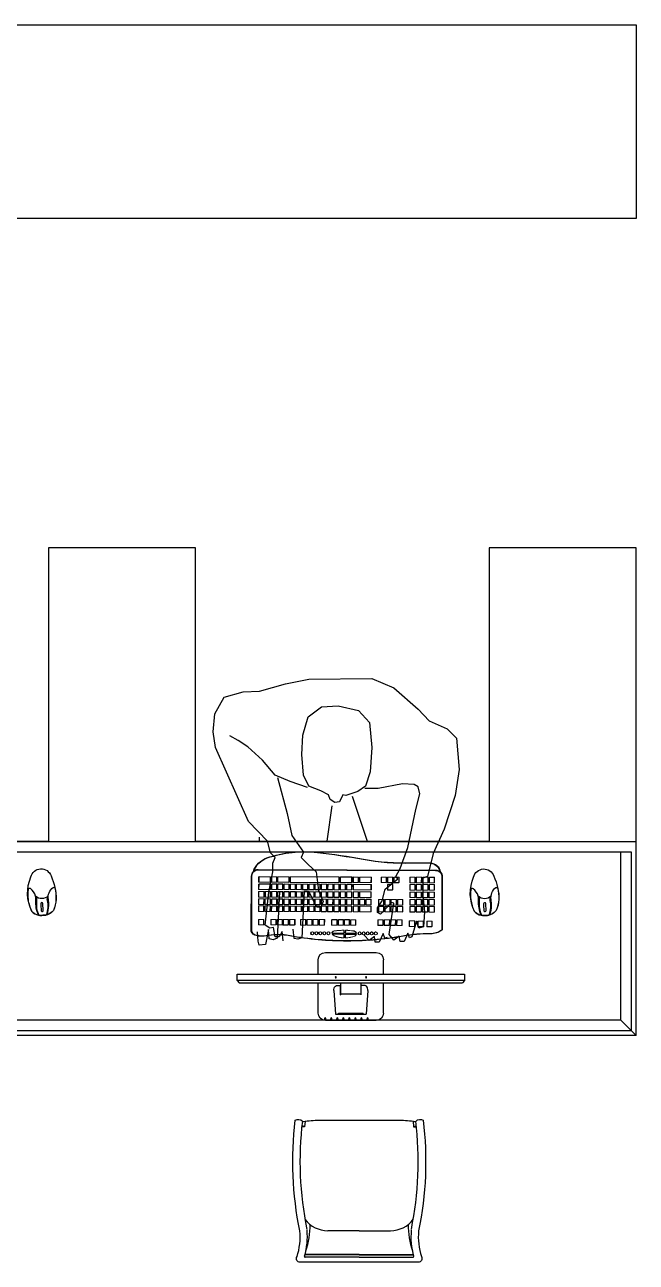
# Model space of a CAD drawing. Header units: inches. Extents: x 150067 to 167379, y -92057 to -49035.
# Drawn here: x 158154.3 to 158362.4, y -51022.5 to -50601.2 of the extents above; entities that cross this region are included whole.
import ezdxf

# ---------------------------------------------------------------- set-up
doc = ezdxf.new("R2010")
doc.units = ezdxf.units.IN
doc.header["$LTSCALE"] = 0.1
doc.header["$MEASUREMENT"] = 0

# ---------------------------------------------------------------- blocks, each defined once
blk = doc.blocks.new('Dell S2340T 23-Inch 10-point Multi-Touch Monitor')
at = {"color": 0}
for p, q in [((-77.3, -17.2), (-77.3, -88.7)), ((-40.1, -70.4), (-36, -14.3)), ((-29.2, -14.3), (-29.2, -17.2)), ((-28.6, -14.3), (-28.6, -16.6)), ((28.6, -14.3), (28.6, -16.6)), ((29.2, -14.3), (29.2, -17.2)), ((40.1, -70.4), (36, -14.3)), ((77.3, -17.2), (77.3, -88.7)), ((-24.6, -60.1), (-24.6, -82.1)), ((-24.6, -60.1), (-24, -60.1)), ((-24, -60.1), (-24, -88.7)), ((-24, -62.9), (24, -62.9)), ((24, -60.1), (24, -88.7)), ((24, -60.1), (24.6, -60.1)), ((24.6, -60.1), (24.6, -82.1)), ((-268.9, -94.4), (-264.1, -88.7)), ((-264.1, -88.7), (264.1, -88.7)), ((-77.3, -108.7), (-77.3, -143.1)), ((77.3, -108.7), (77.3, -143.1)), ((268.9, -94.4), (264.1, -88.7))]:
    blk.add_line(p, q, dxfattribs=at)
for points in [[(-60.1, 0), (60.1, 0)], [(-36, -14.3), (36, -14.3)], [(-29.2, -17.2), (29.2, -17.2)], [(-28.6, -16.6), (28.6, -16.6)], [(-268.9, -108.7), (268.9, -108.7), (268.9, -94.4), (-268.9, -94.4), (-268.9, -108.7)], [(-60.1, -160.2), (60.1, -160.2)]]:
    blk.add_lwpolyline(points, dxfattribs=at)
for points in [[(-40.1, -70.4, 0.263666), (-36.6, -80.4), (-33.6, -82.1), (-24.6, -82.1)], [(40.1, -70.4, -0.263666), (36.6, -80.4), (33.6, -82.1), (24.6, -82.1)]]:
    blk.add_lwpolyline(points, format="xyb", dxfattribs=at)
for centre, radius in [((-60.7, -3.8), 1.73), ((-46.4, -3.8), 1.73), ((-32.1, -3.8), 1.73), ((-17.8, -3.8), 1.73), ((-3.5, -3.8), 1.73), ((10.8, -3.8), 1.73), ((25.1, -3.8), 1.73), ((39.4, -3.8), 1.73), ((-35.8, -101.6), 1.14), ((35.8, -101.6), 1.14)]:
    blk.add_circle(centre, radius, dxfattribs=at)
for centre, start, end in [((-60.1, -17.2), 90, 180), ((60.1, -17.2), 0, 90), ((-60.1, -143.1), 180, 270), ((60.1, -143.1), 270, 0)]:
    blk.add_arc(centre, 17.2, start, end, dxfattribs=at)
blk = doc.blocks.new('keyboard_top')
at = {"color": 0}
for points in [[(232.7, -75.8), (232.5, -26.1, 0.165941), (205.2, -17, -0.04592), (140.6, -11.5, 0.046884), (0, 0, 0.043941), (-135.1, -13.6, -0.081459), (-182.3, -12, 0.073722), (-205.6, -12.8, 0.278236), (-217.5, -23.3), (-217, -153.6, 0.414214), (-202, -168.5), (218.1, -167, 0.414214), (233, -151.9)], [(218.1, -167), (-202, -168.5, -0.198912), (-212.6, -164.1, 0.237087), (-180.8, -196.4, 0.110077), (-61.5, -209.4, 0.017919), (46.8, -193.4, -0.053396), (160.8, -184.8, 0.017301), (204.1, -184.6, 0.36209), (228, -163.1, -0.184401), (218.1, -167)]]:
    blk.add_lwpolyline(points, format="xyb", close=True, dxfattribs=at)
at = {"color": 0, "lineweight": 0}
for points in [[(-27.5, -18.5), (1, -18.5)], [(-26.4, -15.9), (1, -15.8)], [(0.9, -7.4), (1, -15.8)], [(1, -18.5), (1, -25.4)], [(4.3, -7.4), (4.6, -15.7)], [(4.6, -15.7), (30.2, -15.7)], [(4.6, -18.5), (30.3, -18.4)], [(4.6, -18.5), (4.8, -25.4)], [(-200.6, -38.1), (-188.6, -38.1)], [(-200.6, -38.1), (-200.5, -51.1)], [(-200.5, -51.1), (-188.5, -51.1)], [(-188.6, -38.1), (-188.5, -51.1)], [(-171.5, -38), (-171.4, -51)], [(-171.5, -38), (-159.5, -38)], [(-171.4, -51), (-159.4, -51)], [(-159.5, -38), (-159.4, -51)], [(-156.4, -38), (-144.4, -37.9)], [(-156.4, -38), (-156.3, -51)], [(-156.3, -51), (-144.3, -50.9)], [(-144.4, -37.9), (-144.3, -50.9)], [(-142.2, -37.9), (-130.2, -37.9)], [(-142.2, -37.9), (-142.1, -50.9)], [(-142.1, -50.9), (-130.1, -50.9)], [(-130.2, -37.9), (-130.1, -50.9)], [(-127.1, -37.9), (-115.1, -37.8)], [(-127.1, -37.9), (-127.1, -50.9)], [(-127.1, -50.9), (-115.1, -50.8)], [(-115.1, -37.8), (-115.1, -50.8)], [(-101.5, -37.8), (-89.5, -37.7)], [(-101.5, -37.8), (-101.4, -50.8)], [(-101.4, -50.8), (-89.4, -50.7)], [(-89.5, -37.7), (-89.4, -50.7)], [(-86.4, -37.7), (-86.3, -50.7)], [(-86.4, -37.7), (-74.4, -37.7)], [(-86.3, -50.7), (-74.3, -50.7)], [(-74.4, -37.7), (-74.3, -50.7)], [(-72.2, -37.7), (-60.2, -37.6)], [(-72.2, -37.7), (-72.1, -50.7)], [(-72.1, -50.7), (-60.1, -50.6)], [(-60.2, -37.6), (-60.1, -50.6)], [(-57.1, -37.6), (-57, -50.6)], [(-57.1, -37.6), (-45.1, -37.6)], [(-57, -50.6), (-45, -50.6)], [(-45.1, -37.6), (-45, -50.6)], [(-27.8, -37.5), (-27.7, -50.5)], [(-27.8, -37.5), (-15.8, -37.5)], [(-27.7, -50.5), (-15.7, -50.5)], [(-15.8, -37.5), (-15.7, -50.5)], [(-12.7, -37.5), (-0.7, -37.4)], [(-12.7, -37.5), (-12.6, -50.5)], [(-12.6, -50.5), (-0.6, -50.4)], [(-0.7, -37.4), (-0.6, -50.4)], [(1.5, -37.4), (13.5, -37.4)], [(1.5, -37.4), (1.6, -50.4)], [(1.6, -50.4), (13.6, -50.4)], [(13.5, -37.4), (13.6, -50.4)], [(16.6, -37.3), (16.7, -50.3)], [(16.6, -37.3), (28.6, -37.3)], [(16.7, -50.3), (28.7, -50.3)], [(28.6, -37.3), (28.7, -50.3)], [(81.6, -37.1), (81.6, -50.1)], [(81.6, -37.1), (93.6, -37.1)], [(81.6, -50.1), (93.6, -50.1)], [(93.6, -37.1), (93.6, -50.1)], [(96.6, -37), (96.7, -50)], [(96.6, -37), (108.6, -37)], [(96.7, -50), (108.7, -50)], [(108.6, -37), (108.7, -50)], [(110.8, -37), (122.8, -37)], [(110.8, -37), (110.9, -50)], [(110.9, -50), (122.9, -50)], [(122.8, -37), (122.9, -50)], [(125.9, -36.9), (126, -49.9)], [(125.9, -36.9), (137.9, -36.9)], [(126, -49.9), (138, -49.9)], [(137.9, -36.9), (138, -49.9)], [(155.8, -34.6), (155.8, -47.6)], [(155.8, -34.6), (167.8, -34.6)], [(155.8, -47.6), (167.8, -47.6)], [(167.8, -34.6), (167.8, -47.6)], [(176.3, -34), (188.3, -33.9)], [(176.3, -34), (176.3, -47)], [(176.3, -47), (188.3, -46.9)], [(188.3, -33.9), (188.3, -46.9)], [(197.2, -33.9), (197.2, -46.9)], [(197.2, -33.9), (209.2, -33.9)], [(197.2, -46.9), (209.2, -46.9)], [(209.2, -33.9), (209.2, -46.9)], [(-200.5, -70), (-188.5, -69.9)], [(-200.5, -70), (-200.4, -83)], [(-200.4, -83), (-188.4, -82.9)], [(-200.4, -86.5), (-188.4, -86.5)], [(-200.4, -86.5), (-200.3, -99.5)], [(-188.5, -69.9), (-188.4, -82.9)], [(-188.4, -86.5), (-188.3, -99.5)], [(-185.4, -69.9), (-185.3, -82.9)], [(-185.4, -69.9), (-173.4, -69.9)], [(-185.3, -82.9), (-173.3, -82.9)], [(-185.3, -86.5), (-173.3, -86.4)], [(-185.3, -86.5), (-185.3, -99.5)], [(-173.4, -69.9), (-173.3, -82.9)], [(-173.3, -86.4), (-173.3, -99.4)], [(-170.3, -69.8), (-170.2, -82.8)], [(-170.3, -69.8), (-158.3, -69.8)], [(-170.2, -82.8), (-158.2, -82.8)], [(-170.2, -86.4), (-170.2, -99.4)], [(-170.2, -86.4), (-158.2, -86.4)], [(-158.3, -69.8), (-158.2, -82.8)], [(-158.2, -86.4), (-158.2, -99.4)], [(-156.1, -69.8), (-144.1, -69.7)], [(-156.1, -69.8), (-156, -82.8)], [(-156, -82.8), (-144, -82.7)], [(-156, -86.3), (-144, -86.3)], [(-156, -86.3), (-156, -99.3)], [(-144.1, -69.7), (-144, -82.7)], [(-144, -86.3), (-144, -99.3)], [(-141, -69.7), (-140.9, -82.7)], [(-141, -69.7), (-129, -69.7)], [(-140.9, -82.7), (-128.9, -82.7)], [(-140.9, -86.3), (-128.9, -86.2)], [(-140.9, -86.3), (-140.9, -99.3)], [(-129, -69.7), (-128.9, -82.7)], [(-128.9, -86.2), (-128.9, -99.2)], [(-125.9, -69.7), (-113.9, -69.6)], [(-125.9, -69.7), (-125.9, -82.7)], [(-125.9, -82.7), (-113.9, -82.6)], [(-125.8, -86.2), (-125.8, -99.2)], [(-125.8, -86.2), (-113.8, -86.2)], [(-113.9, -69.6), (-113.9, -82.6)], [(-113.8, -86.2), (-113.8, -99.2)], [(-111.8, -69.6), (-99.8, -69.6)], [(-111.8, -69.6), (-111.8, -82.6)], [(-111.8, -82.6), (-99.8, -82.6)], [(-111.8, -86.2), (-99.8, -86.1)], [(-111.8, -86.2), (-111.7, -99.2)], [(-99.8, -69.6), (-99.8, -82.6)], [(-99.8, -86.1), (-99.7, -99.1)], [(-96.7, -69.6), (-84.7, -69.5)], [(-96.7, -69.6), (-96.7, -82.6)], [(-96.7, -82.6), (-84.7, -82.5)], [(-96.7, -86.1), (-96.6, -99.1)], [(-96.7, -86.1), (-84.7, -86.1)], [(-84.7, -69.5), (-84.7, -82.5)], [(-84.7, -86.1), (-84.6, -99.1)], [(-81.6, -69.5), (-81.6, -82.5)], [(-81.6, -69.5), (-69.6, -69.5)], [(-81.6, -82.5), (-69.6, -82.5)], [(-81.6, -86.1), (-69.6, -86)], [(-81.6, -86.1), (-81.5, -99.1)], [(-69.6, -69.5), (-69.6, -82.5)], [(-69.6, -86), (-69.5, -99)], [(-67.5, -69.5), (-55.5, -69.4)], [(-67.5, -69.5), (-67.5, -82.5)], [(-67.5, -82.5), (-55.5, -82.4)], [(-67.5, -86), (-55.5, -86)], [(-67.5, -86), (-67.4, -99)], [(-55.5, -69.4), (-55.5, -82.4)], [(-55.5, -86), (-55.4, -99)], [(-52.4, -69.4), (-52.4, -82.4)], [(-52.4, -69.4), (-40.4, -69.4)], [(-52.4, -82.4), (-40.4, -82.4)], [(-52.4, -86), (-40.4, -85.9)], [(-52.4, -86), (-52.3, -99)], [(-40.4, -69.4), (-40.4, -82.4)], [(-40.4, -85.9), (-40.3, -98.9)], [(-37.3, -69.4), (-25.3, -69.3)], [(-37.3, -69.4), (-37.3, -82.4)], [(-37.3, -82.4), (-25.3, -82.3)], [(-37.3, -85.9), (-37.2, -98.9)], [(-37.3, -85.9), (-25.3, -85.9)], [(-25.3, -69.3), (-25.3, -82.3)], [(-25.3, -85.9), (-25.2, -98.9)], [(-22.8, -69.3), (-10.8, -69.3)], [(-22.8, -69.3), (-22.8, -82.3)], [(-22.8, -82.3), (-10.8, -82.3)], [(-22.8, -85.9), (-10.8, -85.8)], [(-22.8, -85.9), (-22.7, -98.9)], [(-10.8, -69.3), (-10.8, -82.3)], [(-10.8, -85.8), (-10.7, -98.8)], [(-7.8, -69.2), (-7.7, -82.2)], [(-7.8, -69.2), (4.2, -69.2)], [(-7.7, -82.2), (4.3, -82.2)], [(-7.7, -85.8), (-7.6, -98.8)], [(-7.7, -85.8), (4.3, -85.8)], [(4.2, -69.2), (4.3, -82.2)], [(4.3, -85.8), (4.4, -98.8)], [(7.3, -69.2), (19.3, -69.1)], [(7.3, -69.2), (7.4, -82.2)], [(7.4, -82.2), (19.4, -82.1)], [(7.4, -85.7), (7.4, -98.7)], [(7.4, -85.7), (19.4, -85.7)], [(19.3, -69.1), (19.4, -82.1)], [(19.4, -85.7), (19.4, -98.7)], [(22.9, -69.1), (34.9, -69.1)], [(22.9, -69.1), (22.9, -82.1)], [(22.9, -82.1), (34.9, -82.1)], [(22.9, -85.7), (34.9, -85.6)], [(22.9, -85.7), (23, -98.7)], [(34.9, -69.1), (34.9, -82.1)], [(34.9, -85.6), (35, -98.6)], [(38, -69.1), (65.1, -69)], [(38, -69.1), (38, -82.1)], [(38, -82.1), (65.1, -82)], [(38, -85.6), (38.1, -98.6)], [(38, -85.6), (50, -85.6)], [(50, -85.6), (50.1, -98.6)], [(53.1, -85.6), (65.1, -85.5)], [(53.1, -85.6), (53.2, -98.6)], [(65.1, -69), (65.1, -82)], [(65.1, -85.5), (65.2, -98.5)], [(83, -68.9), (83.1, -81.9)], [(83, -68.9), (95, -68.9)], [(83.1, -81.9), (95.1, -81.9)], [(83.1, -85), (83.2, -98)], [(83.1, -85), (95.1, -85)], [(95, -68.9), (95.1, -81.9)], [(95.1, -85), (95.2, -98)], [(98.1, -68.9), (110.1, -68.8)], [(98.1, -68.9), (98.1, -81.9)], [(98.1, -81.9), (110.1, -81.8)], [(98.2, -85), (110.2, -84.9)], [(98.2, -85), (98.2, -98)], [(110.1, -68.8), (110.1, -81.8)], [(110.2, -84.9), (110.2, -97.9)], [(112.3, -68.8), (124.3, -68.8)], [(112.3, -68.8), (112.3, -81.8)], [(112.3, -81.8), (124.3, -81.8)], [(112.4, -84.9), (124.4, -84.9)], [(112.4, -84.9), (112.4, -97.9)], [(124.3, -68.8), (124.3, -81.8)], [(124.4, -84.9), (124.4, -97.9)], [(127.4, -68.8), (139.4, -68.7)], [(127.4, -68.8), (127.4, -81.8)], [(127.4, -81.8), (139.4, -81.7)], [(127.5, -84.9), (139.5, -84.8)], [(127.5, -84.9), (127.5, -97.9)], [(139.4, -68.7), (139.4, -81.7)], [(139.5, -84.8), (139.5, -97.8)], [(156.9, -68.6), (156.9, -81.6)], [(156.9, -68.6), (168.9, -68.6)], [(156.9, -81.6), (168.9, -81.6)], [(156.9, -85.2), (157, -98.2)], [(156.9, -85.2), (168.9, -85.2)], [(168.9, -68.6), (168.9, -81.6)], [(168.9, -85.2), (169, -98.2)], [(172, -68.6), (184, -68.5)], [(172, -68.6), (172, -81.6)], [(172, -81.6), (184, -81.5)], [(172, -85.1), (184, -85.1)], [(172, -85.1), (172.1, -98.1)], [(184, -68.5), (184, -81.5)], [(184, -85.1), (184.1, -98.1)], [(187.1, -68.5), (187.1, -81.5)], [(187.1, -68.5), (199.1, -68.5)], [(187.1, -81.5), (199.1, -81.5)], [(187.1, -85.1), (199.1, -85)], [(187.1, -85.1), (187.2, -98.1)], [(199.1, -68.5), (199.1, -81.5)], [(199.1, -85), (199.2, -98)], [(202.2, -68.5), (214.2, -68.4)], [(202.2, -68.5), (202.2, -81.5)], [(202.2, -81.5), (214.2, -81.4)], [(202.2, -85), (202.3, -98)], [(202.2, -85), (214.2, -85)], [(214.2, -68.4), (214.2, -81.4)], [(214.2, -85), (214.3, -98)], [(-200.3, -99.5), (-188.3, -99.5)], [(-200.3, -103.9), (-188.3, -103.9)], [(-200.3, -103.9), (-200.3, -116.9)], [(-200.3, -116.9), (-188.3, -116.9)], [(-188.3, -103.9), (-188.3, -116.9)], [(-185.3, -99.5), (-173.3, -99.4)], [(-185.2, -103.8), (-173.2, -103.8)], [(-185.2, -103.8), (-185.2, -116.8)], [(-185.2, -116.8), (-173.2, -116.8)], [(-173.2, -103.8), (-173.2, -116.8)], [(-170.2, -99.4), (-158.2, -99.4)], [(-170.2, -103.8), (-158.2, -103.7)], [(-170.2, -103.8), (-170.1, -116.8)], [(-170.1, -116.8), (-158.1, -116.7)], [(-158.2, -103.7), (-158.1, -116.7)], [(-156, -99.3), (-144, -99.3)], [(-156, -103.7), (-144, -103.7)], [(-156, -103.7), (-155.9, -116.7)], [(-155.9, -116.7), (-143.9, -116.7)], [(-144, -103.7), (-143.9, -116.7)], [(-140.9, -99.3), (-128.9, -99.2)], [(-140.9, -103.7), (-128.9, -103.6)], [(-140.9, -103.7), (-140.8, -116.7)], [(-140.8, -116.7), (-128.8, -116.6)], [(-128.9, -103.6), (-128.8, -116.6)], [(-125.8, -99.2), (-113.8, -99.2)], [(-125.8, -103.6), (-113.8, -103.6)], [(-125.8, -103.6), (-125.7, -116.6)], [(-125.7, -116.6), (-113.7, -116.6)], [(-113.8, -103.6), (-113.7, -116.6)], [(-111.7, -99.2), (-99.7, -99.1)], [(-111.7, -103.6), (-99.7, -103.5)], [(-111.7, -103.6), (-111.6, -116.6)], [(-111.6, -116.6), (-99.6, -116.5)], [(-99.7, -103.5), (-99.6, -116.5)], [(-96.6, -99.1), (-84.6, -99.1)], [(-96.6, -103.5), (-84.6, -103.5)], [(-96.6, -103.5), (-96.6, -116.5)], [(-96.6, -116.5), (-84.6, -116.5)], [(-84.6, -103.5), (-84.6, -116.5)], [(-81.5, -99.1), (-69.5, -99)], [(-81.5, -103.5), (-69.5, -103.4)], [(-81.5, -103.5), (-81.5, -116.5)], [(-81.5, -116.5), (-69.5, -116.4)], [(-69.5, -103.4), (-69.5, -116.4)], [(-67.4, -99), (-55.4, -99)], [(-67.4, -103.4), (-55.4, -103.4)], [(-67.4, -103.4), (-67.3, -116.4)], [(-67.3, -116.4), (-55.3, -116.4)], [(-55.4, -103.4), (-55.3, -116.4)], [(-52.3, -99), (-40.3, -98.9)], [(-52.3, -103.4), (-40.3, -103.3)], [(-52.3, -103.4), (-52.3, -116.4)], [(-52.3, -116.4), (-40.3, -116.3)], [(-40.3, -103.3), (-40.3, -116.3)], [(-37.2, -98.9), (-25.2, -98.9)], [(-37.2, -103.3), (-25.2, -103.3)], [(-37.2, -103.3), (-37.2, -116.3)], [(-37.2, -116.3), (-25.2, -116.3)], [(-25.2, -103.3), (-25.2, -116.3)], [(-22.7, -98.9), (-10.7, -98.8)], [(-22.7, -103.2), (-10.7, -103.2)], [(-22.7, -103.2), (-22.7, -116.2)], [(-22.7, -116.2), (-10.7, -116.2)], [(-10.7, -103.2), (-10.7, -116.2)], [(-7.6, -98.8), (4.4, -98.8)], [(-7.6, -103.2), (4.4, -103.1)], [(-7.6, -103.2), (-7.6, -116.2)], [(-7.6, -116.2), (4.4, -116.1)], [(4.4, -103.1), (4.4, -116.1)], [(7.4, -98.7), (19.4, -98.7)], [(7.5, -103.1), (19.5, -103.1)], [(7.5, -103.1), (7.5, -116.1)], [(7.5, -116.1), (19.5, -116.1)], [(19.5, -103.1), (19.5, -116.1)], [(23, -98.7), (35, -98.6)], [(23, -103.1), (35, -103)], [(23, -103.1), (23.1, -116.1)], [(23.1, -116.1), (35.1, -116)], [(35, -103), (35.1, -116)], [(38.1, -98.6), (50.1, -98.6)], [(38.1, -103), (65.2, -102.9)], [(38.1, -103), (38.1, -116)], [(38.1, -116), (65.2, -115.9)], [(53.2, -98.6), (65.2, -98.5)], [(65.2, -102.9), (65.2, -115.9)], [(83.2, -98), (95.2, -98)], [(98.2, -98), (110.2, -97.9)], [(112.4, -97.9), (124.4, -97.9)], [(127.5, -97.9), (139.5, -97.8)], [(157, -98.2), (169, -98.2)], [(157, -102.6), (169, -102.5)], [(157, -102.6), (157, -115.6)], [(157, -115.6), (169, -115.5)], [(169, -102.5), (169, -115.5)], [(172.1, -98.1), (184.1, -98.1)], [(172.1, -102.5), (184.1, -102.5)], [(172.1, -102.5), (172.2, -115.5)], [(172.2, -115.5), (184.2, -115.5)], [(184.1, -102.5), (184.2, -115.5)], [(187.2, -98.1), (199.2, -98)], [(187.2, -102.5), (199.2, -102.4)], [(187.2, -102.5), (187.2, -115.5)], [(187.2, -115.5), (199.2, -115.4)], [(199.2, -102.4), (199.2, -115.4)], [(202.3, -98), (214.3, -98)], [(202.3, -102.4), (214.3, -102.4)], [(202.3, -102.4), (202.3, -115.4)], [(202.3, -115.4), (214.3, -115.4)], [(214.3, -102.4), (214.3, -115.4)], [(-200.3, -121.9), (-173.2, -121.8)], [(-200.3, -121.9), (-200.2, -134.9)], [(-200.2, -134.9), (-173.1, -134.8)], [(-200.2, -139.1), (-173.1, -139)], [(-200.2, -139.1), (-200.2, -152.1)], [(-173.2, -121.8), (-173.1, -134.8)], [(-173.1, -139), (-173.1, -152)], [(-170.1, -121.8), (-158.1, -121.7)], [(-170.1, -121.8), (-170, -134.8)], [(-170, -134.8), (-158, -134.7)], [(-170, -139), (-158, -138.9)], [(-170, -139), (-170, -152)], [(-158.1, -121.7), (-158, -134.7)], [(-158, -138.9), (-158, -151.9)], [(-155.9, -121.7), (-143.9, -121.7)], [(-155.9, -121.7), (-155.8, -134.7)], [(-155.8, -134.7), (-143.8, -134.7)], [(-155.8, -138.9), (-128.7, -138.8)], [(-155.8, -138.9), (-155.8, -151.9)], [(-143.9, -121.7), (-143.8, -134.7)], [(-140.8, -121.7), (-128.8, -121.6)], [(-140.8, -121.7), (-140.8, -134.7)], [(-140.8, -134.7), (-128.8, -134.6)], [(-128.8, -121.6), (-128.8, -134.6)], [(-128.7, -138.8), (-128.7, -151.8)], [(-125.7, -121.6), (-125.7, -134.6)], [(-125.7, -121.6), (-113.7, -121.6)], [(-125.7, -134.6), (-113.7, -134.6)], [(-125.6, -138.8), (-10.6, -138.4)], [(-125.6, -138.8), (-125.6, -151.8)], [(-113.7, -121.6), (-113.7, -134.6)], [(-111.6, -121.6), (-99.6, -121.5)], [(-111.6, -121.6), (-111.6, -134.6)], [(-111.6, -134.6), (-99.6, -134.5)], [(-99.6, -121.5), (-99.6, -134.5)], [(-96.5, -121.5), (-84.5, -121.5)], [(-96.5, -121.5), (-96.5, -134.5)], [(-96.5, -134.5), (-84.5, -134.5)], [(-84.5, -121.5), (-84.5, -134.5)], [(-81.4, -121.5), (-69.4, -121.4)], [(-81.4, -121.5), (-81.4, -134.5)], [(-81.4, -134.5), (-69.4, -134.4)], [(-69.4, -121.4), (-69.4, -134.4)], [(-67.3, -121.4), (-55.3, -121.4)], [(-67.3, -121.4), (-67.3, -134.4)], [(-67.3, -134.4), (-55.3, -134.4)], [(-55.3, -121.4), (-55.3, -134.4)], [(-52.2, -121.4), (-40.2, -121.3)], [(-52.2, -121.4), (-52.2, -134.4)], [(-52.2, -134.4), (-40.2, -134.3)], [(-40.2, -121.3), (-40.2, -134.3)], [(-37.2, -121.3), (-37.1, -134.3)], [(-37.2, -121.3), (-25.2, -121.3)], [(-37.1, -134.3), (-25.1, -134.3)], [(-25.2, -121.3), (-25.1, -134.3)], [(-22.6, -121.2), (-10.6, -121.2)], [(-22.6, -121.2), (-22.6, -134.2)], [(-22.6, -134.2), (-10.6, -134.2)], [(-10.6, -121.2), (-10.6, -134.2)], [(-10.6, -138.4), (-10.5, -151.4)], [(-7.6, -121.2), (4.4, -121.1)], [(-7.6, -121.2), (-7.5, -134.2)], [(-7.5, -134.2), (4.5, -134.1)], [(-7.5, -138.4), (19.6, -138.3)], [(-7.5, -138.4), (-7.5, -151.4)], [(4.4, -121.1), (4.5, -134.1)], [(7.5, -121.1), (7.6, -134.1)], [(7.5, -121.1), (19.5, -121.1)], [(7.6, -134.1), (19.6, -134.1)], [(19.5, -121.1), (19.6, -134.1)], [(19.6, -138.3), (19.6, -151.3)], [(23.1, -121.1), (65.3, -120.9)], [(23.1, -121.1), (23.1, -134.1)], [(23.1, -134.1), (65.3, -133.9)], [(23.1, -138.3), (35.1, -138.2)], [(23.1, -138.3), (23.2, -151.3)], [(35.1, -138.2), (35.2, -151.2)], [(38.2, -138.2), (65.3, -138.1)], [(38.2, -138.2), (38.3, -151.2)], [(65.3, -120.9), (65.3, -133.9)], [(65.3, -138.1), (65.4, -151.1)], [(89.3, -138.1), (101.3, -138)], [(89.3, -138.1), (89.3, -151.1)], [(101.3, -138), (101.3, -151)], [(104.3, -120.6), (104.4, -133.6)], [(104.3, -120.6), (116.3, -120.6)], [(104.4, -133.6), (116.4, -133.6)], [(104.4, -138), (116.4, -138)], [(104.4, -138), (104.4, -151)], [(116.3, -120.6), (116.4, -133.6)], [(116.4, -138), (116.4, -151)], [(118.9, -138), (130.9, -137.9)], [(118.9, -138), (118.9, -151)], [(130.9, -137.9), (130.9, -150.9)], [(157.1, -120.6), (169.1, -120.5)], [(157.1, -120.6), (157.1, -133.6)], [(157.1, -133.6), (169.1, -133.5)], [(157.1, -137.8), (169.1, -137.7)], [(157.1, -137.8), (157.2, -150.8)], [(169.1, -120.5), (169.1, -133.5)], [(169.1, -137.7), (169.2, -150.7)], [(172.2, -120.5), (184.2, -120.5)], [(172.2, -120.5), (172.2, -133.5)], [(172.2, -133.5), (184.2, -133.5)], [(172.2, -137.7), (184.2, -137.7)], [(172.2, -137.7), (172.3, -150.7)], [(184.2, -120.5), (184.2, -133.5)], [(184.2, -137.7), (184.3, -150.7)], [(187.3, -120.5), (199.3, -120.4)], [(187.3, -120.5), (187.3, -133.5)], [(187.3, -133.5), (199.3, -133.4)], [(187.3, -137.7), (199.3, -137.6)], [(187.3, -137.7), (187.4, -150.7)], [(199.3, -120.4), (199.3, -133.4)], [(199.3, -137.6), (199.4, -150.6)], [(202.4, -120.4), (202.4, -133.4)], [(202.4, -120.4), (214.4, -120.4)], [(202.4, -133.4), (214.4, -133.4)], [(202.4, -137.6), (214.4, -137.6)], [(202.4, -137.6), (202.5, -150.6)], [(214.4, -120.4), (214.4, -133.4)], [(214.4, -137.6), (214.5, -150.6)], [(-200.2, -152.1), (-173.1, -152)], [(-170, -152), (-158, -151.9)], [(-155.8, -151.9), (-128.7, -151.8)], [(-125.6, -151.8), (-10.5, -151.4)], [(-7.5, -151.4), (19.6, -151.3)], [(23.2, -151.3), (35.2, -151.2)], [(38.3, -151.2), (65.4, -151.1)], [(89.3, -151.1), (101.3, -151)], [(104.4, -151), (116.4, -151)], [(118.9, -151), (130.9, -150.9)], [(157.2, -150.8), (169.2, -150.7)], [(172.3, -150.7), (184.3, -150.7)], [(187.4, -150.7), (199.4, -150.6)], [(202.5, -150.6), (214.5, -150.6)]]:
    blk.add_lwpolyline(points, dxfattribs=at)
for points in [[(1, -25.4, -0.037715), (-22.3, -23.7, -0.328345), (-27.5, -18.5)], [(-26.4, -15.9, -0.157731), (-21.7, -12.1, -0.08747), (0.9, -7.4, -0.08747)], [(4.3, -7.4, -0.086643), (26.8, -11.9, -0.237073), (30.2, -15.7)], [(30.3, -18.4, -0.11266), (29.2, -20.7, -0.188542), (24.3, -23.6, -0.031584), (4.8, -25.4, -0.031584)]]:
    blk.add_lwpolyline(points, format="xyb", dxfattribs=at)
for centre in [(-74, -18.4), (-64.3, -18.4), (-55, -18.4), (-45.6, -18.3), (-35.9, -18.3), (38.1, -18), (47.7, -18), (57.1, -18), (66.5, -17.9), (76.2, -17.9)]:
    blk.add_circle(centre, 3.55, dxfattribs=at)
blk = doc.blocks.new('A$C2C166547')
at = {"color": 0}
for p, q in [((0.2012, 0.4638), (0.0174, 0.4638)), ((0.2012, 0.4638), (0.3849, 0.4638)), ((0.2012, 0.4556), (0.0178, 0.4556)), ((0.2012, 0.4548), (0.0178, 0.4548)), ((0.2012, 0.4556), (0.3846, 0.4556)), ((0.2012, 0.4548), (0.3846, 0.4548)), ((0.2012, 0.3737), (0.0944, 0.3737)), ((0.2012, 0.3737), (0.308, 0.3737)), ((0.0156, 0.0201), (0.006, 0.0201)), ((0.0156, 0.0201), (0.0064, 0.0157)), ((0.0173, 0.0007), (0.0156, 0.0201)), ((0.385, 0.0007), (0.3868, 0.0201)), ((0.3868, 0.0201), (0.3959, 0.0157)), ((0.3868, 0.0201), (0.3964, 0.0201))]:
    blk.add_line(p, q, dxfattribs=at)
blk.add_lwpolyline([(0.0234, 0.3688, 0.080461), (0.0082, 0, 0.080461)], format="xyb", dxfattribs=at)
for centre, radius, start, end in [((0.0179, 0.4614), 0.00242, 100.345, 201.3742), ((0.3845, 0.4614), 0.00242, 338.6258, 79.655), ((-0.216, 0.3943), 0.2409, 354.5513, 15.9626), ((0.0178, 0.4549), 0.000725, 87.3762, 197.5208), ((0.0176, 0.4544), 0.000433, 71.7715, 189.2202), ((-0.2824, 0.3464), 0.3173, 1.1591, 17.5641), ((0.6848, 0.3464), 0.3173, 162.4359, 178.8409), ((0.6183, 0.3943), 0.2409, 164.0374, 185.4487), ((0.3846, 0.4549), 0.000725, 342.4792, 92.6238), ((0.3847, 0.4544), 0.000433, 350.7798, 108.2285), ((0.0953, 0.2759), 0.0978, 90.5164, 143.1927), ((0.3071, 0.2759), 0.0978, 36.8073, 89.4836), ((-0.752, 0.1374), 1.1544, 353.1637, 11.5643), ((0.0136, -0.0107), 0.012, 71.7536, 116.5375), ((0.3888, -0.0107), 0.012, 63.4625, 108.2464)]:
    blk.add_arc(centre, radius, start, end, dxfattribs=at)

msp = doc.modelspace()

# ---------------------------------------------------------------- linework, layer by layer
at = {"color": 0, "linetype": 'ByBlock'}
for p, q in [((158212.37, -50779.34, 23680.86), (158162.37, -50779.34, 23680.86)), ((158162.37, -50779.34, 23680.86), (158162.37, -50879.34, 23680.86)), ((158212.37, -50879.34, 23680.86), (158212.37, -50779.34, 23680.86)), ((158362.37, -50779.34, 23680.86), (158312.37, -50779.34, 23680.86)), ((158312.37, -50779.34, 23680.86), (158312.37, -50879.34, 23680.86)), ((158362.37, -50879.34, 23680.86), (158362.37, -50779.34, 23680.86)), ((158251.01, -50824.04, 23680.86), (158272.39, -50823.77, 23680.86)), ((158272.39, -50823.77, 23680.86), (158279.88, -50826.98, 23680.86)), ((158228.56, -50828.32, 23680.86), (158234.18, -50828.05, 23680.86)), ((158234.18, -50828.05, 23680.86), (158243, -50825.65, 23680.86)), ((158243, -50825.65, 23680.86), (158251.01, -50824.04, 23680.86)), ((158279.88, -50826.98, 23680.86), (158288.16, -50834.21, 23680.86)), ((158218.94, -50835.81, 23680.86), (158222.15, -50830.19, 23680.86)), ((158222.15, -50830.19, 23680.86), (158228.56, -50828.32, 23680.86)), ((158218.41, -50841.96, 23680.86), (158218.94, -50835.81, 23680.86)), ((158250.75, -50836.88, 23680.86), (158255.29, -50833.4, 23680.86)), ((158255.29, -50833.4, 23680.86), (158260.9, -50833.14, 23680.86)), ((158260.9, -50833.14, 23680.86), (158267.85, -50834.74, 23680.86)), ((158267.85, -50834.74, 23680.86), (158271.59, -50838.75, 23680.86)), ((158288.16, -50834.21, 23680.86), (158291.91, -50838.22, 23680.86)), ((158248.87, -50843.03, 23680.86), (158250.75, -50836.88, 23680.86)), ((158271.59, -50838.75, 23680.86), (158272.39, -50847.31, 23680.86)), ((158291.91, -50838.22, 23680.86), (158298.05, -50840.89, 23680.86)), ((158219.21, -50847.31, 23680.86), (158218.41, -50841.96, 23680.86)), ((158226.96, -50844.91, 23680.86), (158224.02, -50843.3, 23680.86)), ((158230.17, -50847.05, 23680.86), (158226.96, -50844.91, 23680.86)), ((158248.61, -50849.72, 23680.86), (158248.87, -50843.03, 23680.86)), ((158298.05, -50840.89, 23680.86), (158301.26, -50844.1, 23680.86)), ((158301.26, -50844.1, 23680.86), (158302.06, -50854.8, 23680.86)), ((158230.43, -50872.46, 23680.86), (158219.21, -50847.31, 23680.86)), ((158235.24, -50851.59, 23680.86), (158230.17, -50847.05, 23680.86)), ((158272.39, -50847.31, 23680.86), (158271.86, -50855.6, 23680.86)), ((158239.52, -50856.67, 23680.86), (158235.24, -50851.59, 23680.86)), ((158249.14, -50856.67, 23680.86), (158248.61, -50849.72, 23680.86)), ((158244.6, -50858.81, 23680.86), (158239.52, -50856.67, 23680.86)), ((158240.32, -50857.48, 23680.86), (158243.53, -50869.78, 23680.86)), ((158251.01, -50860.42, 23680.86), (158249.14, -50856.67, 23680.86)), ((158271.86, -50855.6, 23680.86), (158270.26, -50860.42, 23680.86)), ((158302.06, -50854.8, 23680.86), (158300.73, -50863.63, 23680.86)), ((158250.48, -50860.95, 23680.86), (158244.6, -50858.81, 23680.86)), ((158255.02, -50862.02, 23680.86), (158251.01, -50860.42, 23680.86)), ((158270.26, -50860.42, 23680.86), (158267.58, -50862.29, 23680.86)), ((158274.53, -50861.22, 23680.86), (158269.99, -50861.22, 23680.86)), ((158282.82, -50859.62, 23680.86), (158274.53, -50861.22, 23680.86)), ((158286.83, -50859.88, 23680.86), (158282.82, -50859.62, 23680.86)), ((158288.16, -50860.69, 23680.86), (158286.83, -50859.88, 23680.86)), ((158288.7, -50863.09, 23680.86), (158288.16, -50860.69, 23680.86)), ((158257.69, -50863.36, 23680.86), (158255.02, -50862.02, 23680.86)), ((158258.23, -50864.97, 23680.86), (158257.69, -50863.36, 23680.86)), ((158259.83, -50866.04, 23680.86), (158258.23, -50864.97, 23680.86)), ((158261.44, -50865.77, 23680.86), (158259.83, -50866.04, 23680.86)), ((158262.51, -50863.36, 23680.86), (158261.44, -50865.77, 23680.86)), ((158263.57, -50863.63, 23680.86), (158262.51, -50863.36, 23680.86)), ((158267.58, -50862.29, 23680.86), (158263.57, -50863.63, 23680.86)), ((158265.71, -50863.9, 23680.86), (158270.81, -50879.2, 23680.86)), ((158287.36, -50868.44, 23680.86), (158288.7, -50863.09, 23680.86)), ((158300.73, -50863.63, 23680.86), (158296.98, -50875.13, 23680.86)), ((158243.53, -50869.78, 23680.86), (158245.13, -50877.27, 23680.86)), ((158258.76, -50867.11, 23680.86), (158257.07, -50879.2, 23680.86)), ((158284.69, -50881.28, 23680.86), (158287.36, -50868.44, 23680.86)), ((158236.85, -50879.14, 23680.86), (158230.43, -50872.46, 23680.86)), ((158234.13, -50879.2, 23680.86), (158234.18, -50877.81, 23680.86)), ((158245.13, -50877.27, 23680.86), (158249.14, -50882.89, 23680.86)), ((158296.98, -50875.13, 23680.86), (158293.24, -50883.42, 23680.86)), ((158162.37, -50879.34, 23680.86), (158062.37, -50879.34, 23680.86)), ((158312.37, -50879.34, 23680.86), (158212.37, -50879.34, 23680.86)), ((158237.92, -50883.16, 23680.86), (158236.85, -50879.14, 23680.86)), ((158249.14, -50882.89, 23680.86), (158248.34, -50884.76, 23680.86)), ((158282.02, -50888.51, 23680.86), (158284.69, -50881.28, 23680.86)), ((158239.52, -50884.76, 23680.86), (158237.92, -50883.16, 23680.86)), ((158238.72, -50886.63, 23680.86), (158239.52, -50884.76, 23680.86)), ((158238.72, -50889.58, 23680.86), (158238.72, -50886.63, 23680.86)), ((158248.34, -50884.76, 23680.86), (158250.75, -50887.17, 23680.86)), ((158250.75, -50887.17, 23680.86), (158253.42, -50889.58, 23680.86)), ((158293.24, -50883.42, 23680.86), (158291.37, -50891.18, 23680.86)), ((158237.38, -50896.53, 23680.86), (158238.72, -50889.58, 23680.86)), ((158253.42, -50889.58, 23680.86), (158254.22, -50896, 23680.86)), ((158280.41, -50891.45, 23680.86), (158282.02, -50888.51, 23680.86)), ((158291.37, -50891.18, 23680.86), (158289.77, -50891.72, 23680.86)), ((158275.87, -50899.47, 23680.86), (158276.94, -50895.46, 23680.86)), ((158276.94, -50895.46, 23680.86), (158281.21, -50891.98, 23680.86)), ((158281.21, -50891.98, 23680.86), (158280.41, -50891.45, 23680.86)), ((158289.77, -50891.72, 23680.86), (158289.77, -50897.6, 23680.86)), ((158236.05, -50907.77, 23680.86), (158237.38, -50896.53, 23680.86)), ((158240.97, -50896.4, 23680.86), (158240.17, -50912.19, 23680.86)), ((158249.41, -50896.26, 23680.86), (158248.61, -50912.05, 23680.86)), ((158251.01, -50896.26, 23680.86), (158249.41, -50896.26, 23680.86)), ((158253.69, -50901.61, 23680.86), (158251.01, -50896.26, 23680.86)), ((158254.22, -50896, 23680.86), (158255.82, -50899.74, 23680.86)), ((158255.82, -50899.74, 23680.86), (158255.02, -50901.61, 23680.86)), ((158274.27, -50901.88, 23680.86), (158275.87, -50899.47, 23680.86)), ((158289.77, -50897.6, 23680.86), (158290.3, -50903.22, 23680.86)), ((158255.02, -50901.61, 23680.86), (158253.69, -50901.61, 23680.86)), ((158274.27, -50903.49, 23680.86), (158274.27, -50901.88, 23680.86)), ((158275.33, -50904.02, 23680.86), (158274.27, -50903.49, 23680.86)), ((158279.08, -50900.01, 23680.86), (158275.33, -50904.02, 23680.86)), ((158278.27, -50910.98, 23680.86), (158279.88, -50900.28, 23680.86)), ((158279.88, -50900.28, 23680.86), (158279.08, -50900.01, 23680.86)), ((158290.3, -50903.22, 23680.86), (158290.03, -50908.3, 23680.86)), ((158237.65, -50908.84, 23680.86), (158236.05, -50907.77, 23680.86)), ((158287.63, -50906.43, 23680.86), (158286.03, -50911.78, 23680.86)), ((158288.43, -50908.84, 23680.86), (158287.63, -50906.43, 23680.86)), ((158233.76, -50913.26, 23680.86), (158233.49, -50910.05, 23680.86)), ((158237.23, -50909.24, 23680.86), (158236.16, -50914.33, 23680.86)), ((158237.5, -50912.45, 23680.86), (158237.23, -50909.24, 23680.86)), ((158238.83, -50912.72, 23680.86), (158237.5, -50912.45, 23680.86)), ((158238.99, -50908.57, 23680.86), (158237.65, -50908.84, 23680.86)), ((158240.17, -50912.19, 23680.86), (158238.83, -50912.72, 23680.86)), ((158239.52, -50911.78, 23680.86), (158238.99, -50908.57, 23680.86)), ((158240.86, -50911.78, 23680.86), (158239.52, -50911.78, 23680.86)), ((158241.93, -50909.91, 23680.86), (158240.86, -50911.78, 23680.86)), ((158242.19, -50913.12, 23680.86), (158241.93, -50909.91, 23680.86)), ((158245.94, -50912.31, 23680.86), (158245.67, -50909.1, 23680.86)), ((158247.27, -50912.58, 23680.86), (158245.94, -50912.31, 23680.86)), ((158248.61, -50912.05, 23680.86), (158247.27, -50912.58, 23680.86)), ((158271.44, -50912.99, 23680.86), (158269.84, -50911.12, 23680.86)), ((158273.31, -50911.65, 23680.86), (158271.44, -50912.99, 23680.86)), ((158273.58, -50913.52, 23680.86), (158273.31, -50911.65, 23680.86)), ((158276.25, -50910.58, 23680.86), (158274.92, -50913.52, 23680.86)), ((158276.79, -50912.19, 23680.86), (158276.25, -50910.58, 23680.86)), ((158277.59, -50911.92, 23680.86), (158276.79, -50912.19, 23680.86)), ((158279.88, -50912.85, 23680.86), (158278.27, -50910.98, 23680.86)), ((158281.75, -50911.51, 23680.86), (158279.88, -50912.85, 23680.86)), ((158282.02, -50913.38, 23680.86), (158281.75, -50911.51, 23680.86)), ((158284.69, -50910.44, 23680.86), (158283.35, -50913.38, 23680.86)), ((158285.22, -50912.05, 23680.86), (158284.69, -50910.44, 23680.86)), ((158286.03, -50911.78, 23680.86), (158285.22, -50912.05, 23680.86)), ((158290.03, -50908.3, 23680.86), (158288.43, -50908.84, 23680.86)), ((158234.02, -50914.59, 23680.86), (158233.76, -50913.26, 23680.86)), ((158236.16, -50914.33, 23680.86), (158234.02, -50914.59, 23680.86)), ((158274.92, -50913.52, 23680.86), (158273.58, -50913.52, 23680.86)), ((158283.35, -50913.38, 23680.86), (158282.02, -50913.38, 23680.86)), ((158357.17, -50940.14, 23680.86), (158362.37, -50945.34, 23680.86))]:
    msp.add_line(p, q, dxfattribs=at)
at = {"color": 0, "linetype": 'ByBlock', "elevation": 23680.86}
for points in [[(157992.37, -50601.21), (158362.37, -50601.21), (158362.37, -50667.21), (157992.37, -50667.21)], [(158002.43, -50879.34), (158362.37, -50879.34)], [(158360.77, -50882.94), (158004.03, -50882.94)], [(158357.17, -50940.14), (158357.17, -50882.94)], [(158360.77, -50943.74), (158360.77, -50882.94)], [(158362.37, -50945.34), (158362.37, -50879.34)], [(158357.17, -50940.14), (158007.63, -50940.14)], [(158362.37, -50945.34), (158002.43, -50945.34)], [(158360.77, -50943.74), (158004.03, -50943.74)]]:
    msp.add_lwpolyline(points, dxfattribs=at)
for points in [[(158160.45, -50904.42, -0.241004), (158156.67, -50903.08, -0.217003), (158156.39, -50891.34, -0.752527), (158163.23, -50891.01, -0.115399), (158164.91, -50898.98, -0.099122), (158164.07, -50902.72, -0.240483), (158160.45, -50904.42)], [(158311.11, -50904.46, -0.241004), (158307.33, -50903.12, -0.217003), (158307.05, -50891.38, -0.752527), (158313.89, -50891.05, -0.115399), (158315.57, -50899.02, -0.099122), (158314.73, -50902.76, -0.240483), (158311.11, -50904.46)], [(158158.92, -50904.35, -0.055019), (158158.21, -50901.83, -0.050601), (158158.05, -50899.42, 0.084687), (158157.92, -50897.85, 0.175899), (158156.21, -50895.34, 0.569307), (158155.41, -50895.68, 0.064428), (158155.42, -50899.04, 0.081238), (158156.67, -50903.08, 0.150456), (158158.92, -50904.35)], [(158161.94, -50904.21, 0.071754), (158162.45, -50901.06, 0.043169), (158162.32, -50899, -0.269309), (158163.94, -50894.89, -0.36617), (158164.57, -50895.09, -0.160325), (158164.07, -50902.72, -0.150096), (158161.96, -50904.21)], [(158309.58, -50904.4, -0.055019), (158308.87, -50901.87, -0.050601), (158308.71, -50899.46, 0.084687), (158308.58, -50897.89, 0.175899), (158306.86, -50895.38, 0.569307), (158306.07, -50895.72, 0.064428), (158306.08, -50899.09, 0.081238), (158307.33, -50903.12, 0.150456), (158309.58, -50904.4)], [(158312.6, -50904.26, 0.071754), (158313.11, -50901.1, 0.043169), (158312.98, -50899.04, -0.269309), (158314.6, -50894.94, -0.36617), (158315.23, -50895.13, -0.160325), (158314.73, -50902.76, -0.150096), (158312.62, -50904.25)], [(158161.73, -50904.25, 0.141108), (158162.01, -50899.34, -0.211379), (158162.3, -50897.82, -0.412702), (158157.92, -50897.85, -0.176997), (158158.3, -50899.51, 0.141094), (158159.05, -50904.38, 0.080592), (158160.45, -50904.42, 0.075205), (158161.72, -50904.28)], [(158312.38, -50904.3, 0.141108), (158312.67, -50899.38, -0.211379), (158312.96, -50897.86, -0.412702), (158308.58, -50897.89, -0.176997), (158308.96, -50899.56, 0.141094), (158309.71, -50904.42, 0.080592), (158311.11, -50904.46, 0.075205), (158312.38, -50904.32)], [(158159.75, -50900.9), (158159.87, -50902.88, 0.837339), (158160.6, -50902.72), (158160.49, -50900.43, 1), (158159.73, -50900.47)], [(158310.41, -50900.95), (158310.53, -50902.93, 0.837339), (158311.26, -50902.76), (158311.15, -50900.48, 1), (158310.39, -50900.51)], [(158246.94, -51020.62, 0.102523), (158247.89, -51011.88, -0.080461), (158246.34, -50974.15, -0.3023), (158248.78, -50974.45, 0.197932), (158249.69, -50974.51, -0.028193), (158255.1, -50974.15), (158268.1, -50974.15), (158281.11, -50974.15, -0.028193), (158286.52, -50974.51, 0.197932), (158287.43, -50974.45, -0.3023), (158289.87, -50974.15, -0.080461), (158288.32, -51011.88, 0.102523), (158289.27, -51020.62, -0.587111), (158288.2, -51022.53), (158248.01, -51022.53, -0.587111)]]:
    msp.add_lwpolyline(points, format="xyb", close=True, dxfattribs=at)

# ---------------------------------------------------------------- block references
at = {"color": 0, "linetype": 'ByBlock', "rotation": 180}
for name, p, xscale, yscale, zscale in [('keyboard_top', (158262.71, -50913.18, 23680.86), -0.144, 0.144, 0.144), ('keyboard_top', (158262.83, -50913.15, 23680.86), -0.144, 0.144, 0.144), ('Dell S2340T 23-Inch 10-point Multi-Touch Monitor', (158265.26, -50940.16, 23680.86), -0.144, 0.144, 0.144), ('A$C2C166547', (158288.19, -50974.45, 23680.86), 100, 100, 100)]:
    msp.add_blockref(name, p, dxfattribs=dict(at, xscale=xscale, yscale=yscale, zscale=zscale))

doc.saveas('drawing.dxf')
